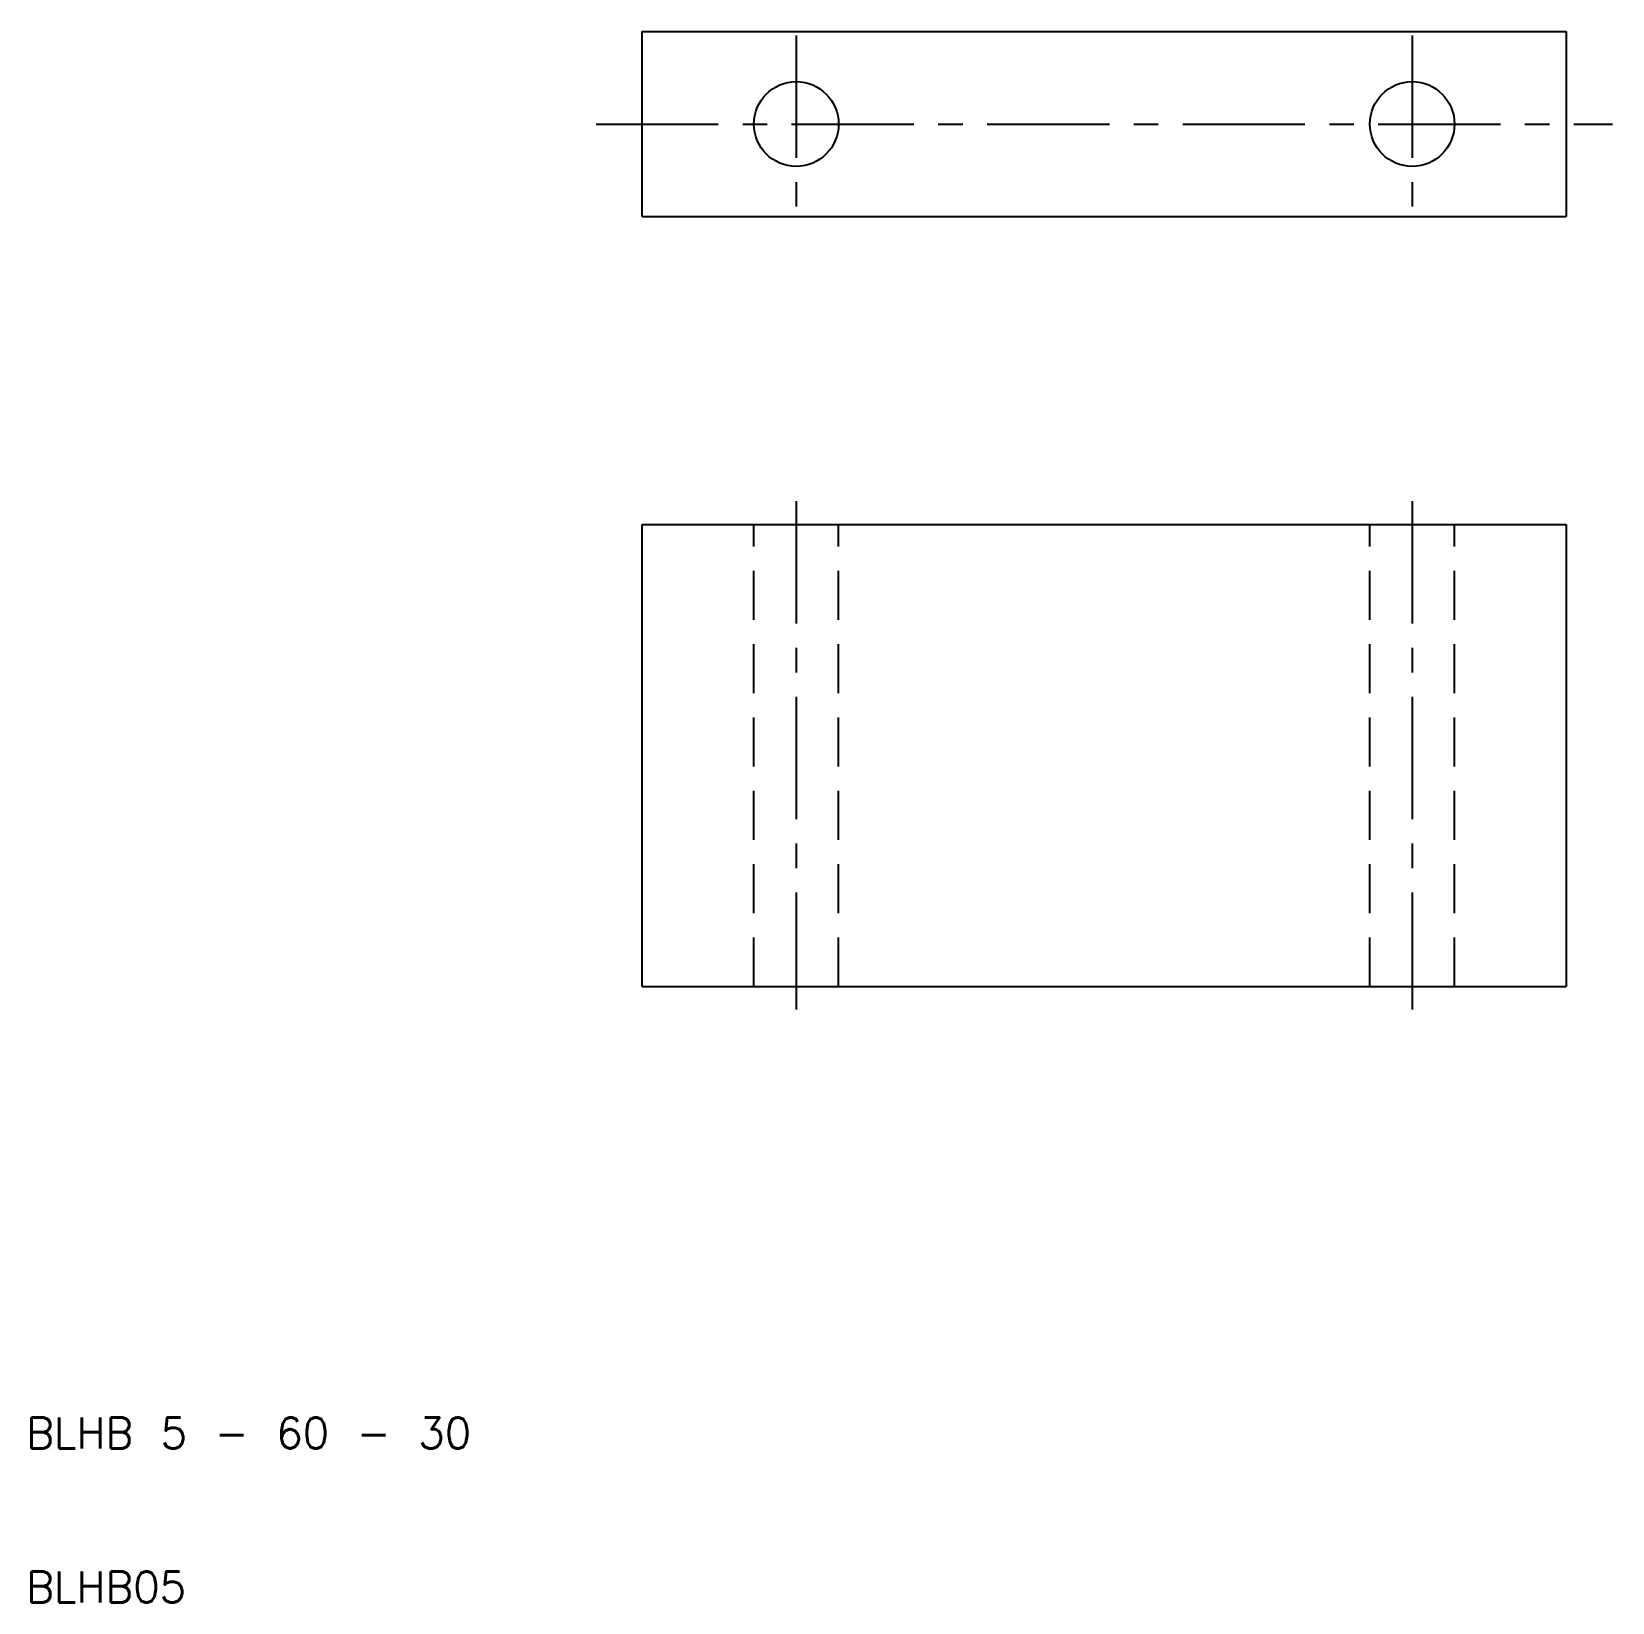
# Model space of a CAD drawing. Extents: x 10 to 113, y 10 to 112.
import ezdxf

# ---------------------------------------------------------------- set-up
doc = ezdxf.new("R2010")
doc.units = 0
doc.header["$LTSCALE"] = 0.25
doc.linetypes.add('CENTER', pattern=[50.8, 31.75, -6.35, 6.35, -6.35])
doc.linetypes.add('DASHED', pattern=[19.05, 12.7, -6.35])
doc.layers.get('0').update_dxf_attribs({"linetype": 'CONTINUOUS'})
doc.layers.add('CENTER', color=1, linetype='CENTER')
doc.styles.get("Standard").update_dxf_attribs({"font": 'txt.shx', "bigfont": 'extfont.shx'})

msp = doc.modelspace()

# ---------------------------------------------------------------- linework, layer by layer
for p, q in [((50, 112), (110, 112)), ((50, 100), (50, 112)), ((110, 112), (110, 100)), ((50, 100), (110, 100)), ((50, 80), (110, 80)), ((50, 50), (50, 80)), ((110, 80), (110, 50)), ((50, 50), (110, 50))]:
    msp.add_line(p, q)
at = {"color": 3, "linetype": 'DASHED'}
for p, q in [((57.25, 50), (57.25, 80)), ((62.75, 50), (62.75, 80)), ((97.25, 50), (97.25, 80)), ((102.75, 50), (102.75, 80))]:
    msp.add_line(p, q, dxfattribs=at)
for centre in [(60, 106), (100, 106)]:
    msp.add_circle(centre, 2.75)
at = {"layer": 'CENTER', "color": 1, "linetype": 'CENTER'}
for p, q in [((60, 111.75), (60, 100.25)), ((100, 111.75), (100, 100.25)), ((47, 106), (113, 106)), ((60, 81.5), (60, 48.5)), ((100, 81.5), (100, 48.5))]:
    msp.add_line(p, q, dxfattribs=at)

# ---------------------------------------------------------------- texts
for s, p in [('BLHB 5 - 60 - 30', (10, 20)), ('BLHB05', (10, 10))]:
    msp.add_text(s, height=2).set_placement(p)

doc.saveas('drawing.dxf')
